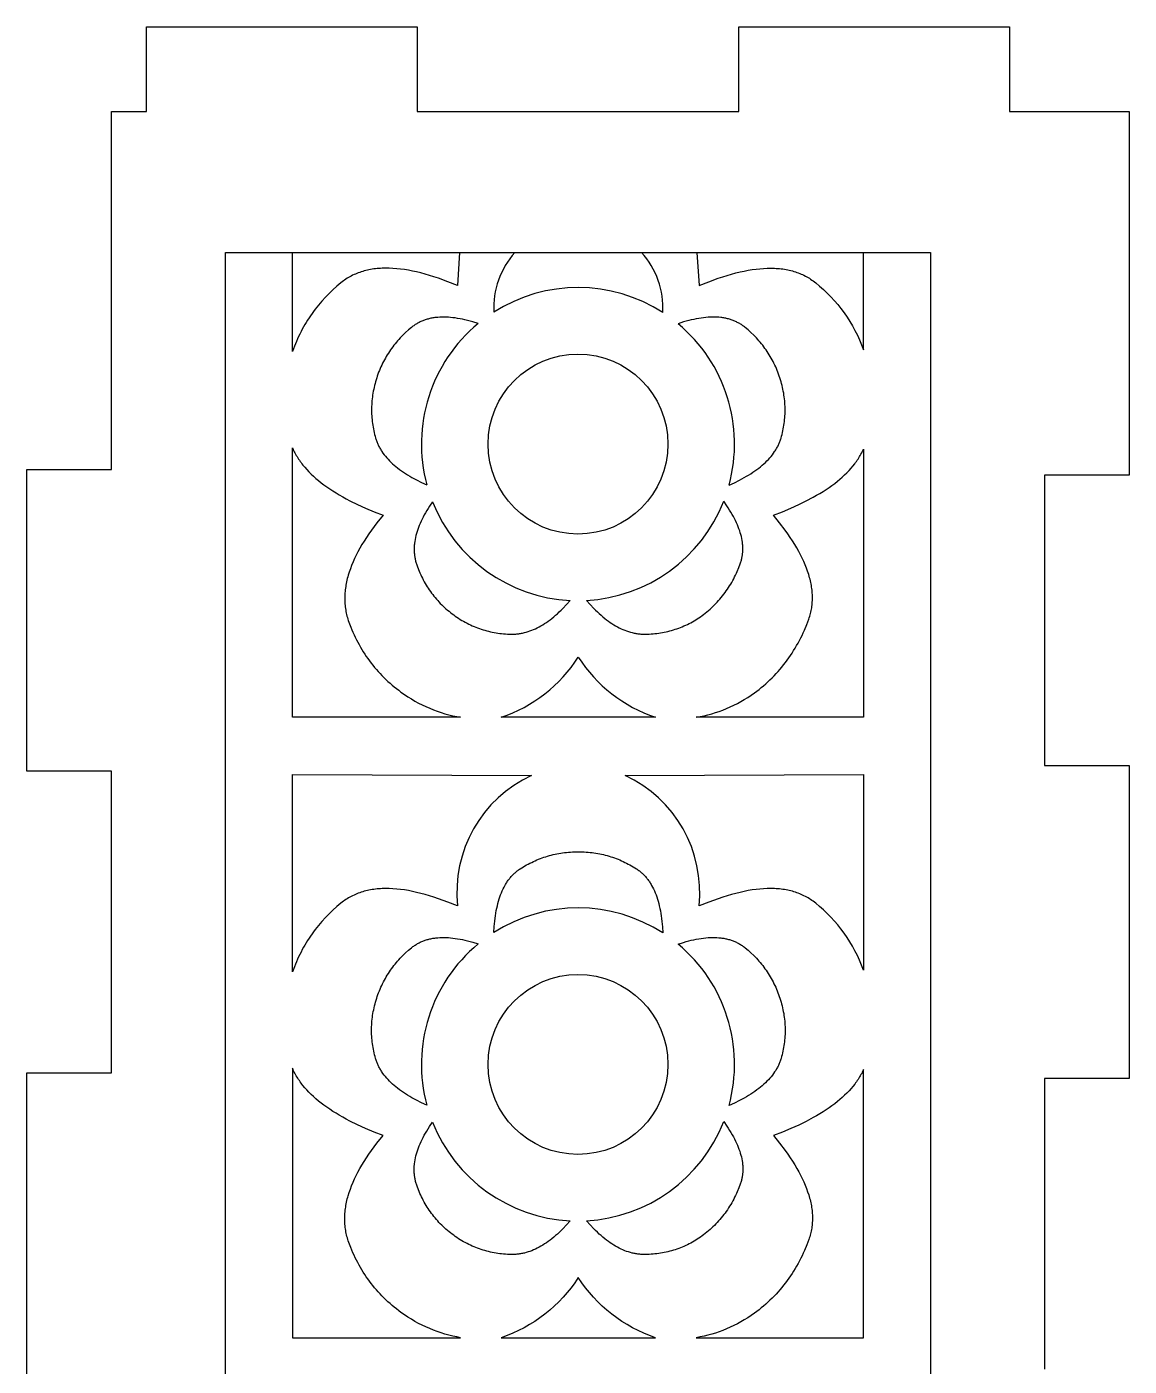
# Model space of a CAD drawing. Extents: x -150 to 134, y -158 to 176.
# Drawn here: x -149.55 to -110.45, y -89 to -41.5 of the extents above; entities that cross this region are included whole.
import ezdxf

# ---------------------------------------------------------------- set-up
doc = ezdxf.new("R2010")
doc.units = 0
doc.layers.add('CANDLE_BASE', color=14, linetype='CONTINUOUS')
doc.layers.add('CANDLE_OUTLINE', color=7, linetype='CONTINUOUS')

msp = doc.modelspace()

# ---------------------------------------------------------------- linework, layer by layer
at = {"layer": 'CANDLE_BASE'}
for p, q in [((-140.125, -53.012), (-140.125, -49.5)), ((-119.875, -52.951), (-119.875, -49.5)), ((-127.255, -65.988), (-132.724, -65.988)), ((-140.125, -75.012), (-140.125, -68.012)), ((-140.125, -68.012), (-131.65, -68.047)), ((-128.329, -68.047), (-119.875, -68.012)), ((-119.875, -68.012), (-119.875, -74.951)), ((-132.724, -87.988), (-127.255, -87.988))]:
    msp.add_line(p, q, dxfattribs=at)
for points in [[(-132.235, -49.5), (-117.5, -49.5), (-117.5, -150.5), (-142.5, -150.5), (-142.5, -49.5), (-134.198, -49.5)], [(-134.198, -49.5), (-117.5, -49.5), (-117.5, -150.5), (-142.5, -150.5), (-142.5, -49.5), (-140.125, -49.5)], [(-134.198, -49.5), (-134.27, -50.678), (-134.615, -50.54), (-134.948, -50.42), (-135.109, -50.366), (-135.268, -50.317), (-135.424, -50.272), (-135.576, -50.231), (-135.726, -50.195), (-135.873, -50.163), (-136.016, -50.135), (-136.157, -50.112), (-136.295, -50.093), (-136.431, -50.078), (-136.563, -50.068), (-136.693, -50.062), (-136.82, -50.06), (-136.883, -50.061), (-136.944, -50.063), (-137.006, -50.066), (-137.066, -50.07), (-137.126, -50.075), (-137.185, -50.082), (-137.244, -50.089), (-137.301, -50.098), (-137.359, -50.108), (-137.415, -50.118), (-137.471, -50.13), (-137.526, -50.144), (-137.581, -50.158), (-137.634, -50.173), (-137.688, -50.19), (-137.74, -50.208), (-137.792, -50.227), (-137.844, -50.247), (-137.894, -50.268), (-137.944, -50.29), (-137.993, -50.314), (-138.042, -50.339), (-138.09, -50.365), (-138.138, -50.392), (-138.184, -50.42), (-138.231, -50.45), (-138.276, -50.48), (-138.321, -50.513), (-138.365, -50.546), (-138.409, -50.58), (-138.552, -50.701), (-138.692, -50.826), (-138.827, -50.955), (-138.958, -51.089), (-139.084, -51.227), (-139.205, -51.37), (-139.321, -51.517), (-139.378, -51.592), (-139.433, -51.668), (-139.486, -51.745), (-139.539, -51.823), (-139.59, -51.902), (-139.64, -51.982), (-139.688, -52.063), (-139.735, -52.145), (-139.78, -52.228), (-139.824, -52.311), (-139.867, -52.396), (-139.908, -52.481), (-139.948, -52.568), (-139.987, -52.655), (-140.024, -52.743), (-140.059, -52.832), (-140.125, -53.012)], [(-125.78, -49.5), (-125.708, -50.678), (-125.363, -50.54), (-125.031, -50.42), (-124.869, -50.366), (-124.71, -50.317), (-124.555, -50.272), (-124.402, -50.231), (-124.253, -50.195), (-124.106, -50.163), (-123.962, -50.135), (-123.821, -50.112), (-123.683, -50.093), (-123.548, -50.078), (-123.415, -50.068), (-123.285, -50.062), (-123.158, -50.06), (-123.096, -50.061), (-123.034, -50.063), (-122.973, -50.066), (-122.912, -50.07), (-122.852, -50.075), (-122.793, -50.082), (-122.735, -50.089), (-122.677, -50.098), (-122.62, -50.108), (-122.563, -50.118), (-122.507, -50.13), (-122.452, -50.144), (-122.398, -50.158), (-122.344, -50.173), (-122.291, -50.19), (-122.238, -50.208), (-122.186, -50.227), (-122.135, -50.247), (-122.084, -50.268), (-122.034, -50.29), (-121.985, -50.314), (-121.936, -50.339), (-121.888, -50.365), (-121.841, -50.392), (-121.794, -50.42), (-121.748, -50.45), (-121.702, -50.48), (-121.657, -50.513), (-121.613, -50.546), (-121.57, -50.58), (-121.429, -50.698), (-121.292, -50.82), (-121.16, -50.947), (-121.032, -51.078), (-120.908, -51.213), (-120.788, -51.352), (-120.674, -51.495), (-120.564, -51.642), (-120.459, -51.793), (-120.36, -51.948), (-120.265, -52.107), (-120.176, -52.269), (-120.092, -52.435), (-120.014, -52.604), (-119.941, -52.776), (-119.875, -52.951)], [(-133.544, -52.025), (-133.734, -51.965), (-133.828, -51.939), (-133.919, -51.915), (-134.009, -51.893), (-134.098, -51.873), (-134.185, -51.856), (-134.27, -51.84), (-134.355, -51.827), (-134.437, -51.816), (-134.518, -51.808), (-134.598, -51.801), (-134.677, -51.797), (-134.754, -51.795), (-134.829, -51.796), (-134.903, -51.799), (-134.976, -51.804), (-135.047, -51.811), (-135.083, -51.815), (-135.118, -51.82), (-135.152, -51.826), (-135.186, -51.832), (-135.22, -51.839), (-135.254, -51.846), (-135.287, -51.854), (-135.319, -51.863), (-135.352, -51.872), (-135.384, -51.882), (-135.416, -51.892), (-135.447, -51.903), (-135.479, -51.915), (-135.509, -51.927), (-135.54, -51.94), (-135.57, -51.953), (-135.6, -51.967), (-135.629, -51.981), (-135.658, -51.997), (-135.687, -52.012), (-135.716, -52.029), (-135.744, -52.046), (-135.772, -52.063), (-135.799, -52.082), (-135.826, -52.1), (-135.853, -52.12), (-135.88, -52.14), (-135.906, -52.161), (-136.011, -52.249), (-136.113, -52.341), (-136.211, -52.435), (-136.259, -52.484), (-136.306, -52.534), (-136.352, -52.584), (-136.398, -52.635), (-136.442, -52.688), (-136.485, -52.74), (-136.528, -52.794), (-136.57, -52.849), (-136.61, -52.904), (-136.65, -52.96), (-136.688, -53.017), (-136.726, -53.074), (-136.763, -53.132), (-136.798, -53.191), (-136.833, -53.251), (-136.866, -53.312), (-136.898, -53.373), (-136.93, -53.434), (-136.96, -53.497), (-136.989, -53.56), (-137.017, -53.624), (-137.044, -53.688), (-137.07, -53.753), (-137.094, -53.819), (-137.118, -53.885), (-137.14, -53.952), (-137.161, -54.019), (-137.181, -54.086), (-137.199, -54.153), (-137.217, -54.221), (-137.233, -54.288), (-137.247, -54.356), (-137.261, -54.423), (-137.273, -54.491), (-137.284, -54.559), (-137.293, -54.626), (-137.301, -54.694), (-137.308, -54.762), (-137.314, -54.829), (-137.318, -54.897), (-137.321, -54.964), (-137.323, -55.031), (-137.323, -55.099), (-137.322, -55.166), (-137.32, -55.233), (-137.317, -55.299), (-137.312, -55.366), (-137.306, -55.432), (-137.299, -55.499), (-137.291, -55.565), (-137.281, -55.631), (-137.27, -55.696), (-137.258, -55.761), (-137.245, -55.826), (-137.231, -55.891), (-137.215, -55.956), (-137.198, -56.02), (-137.18, -56.084), (-137.171, -56.115), (-137.161, -56.146), (-137.15, -56.177), (-137.139, -56.208), (-137.127, -56.239), (-137.114, -56.269), (-137.101, -56.299), (-137.088, -56.329), (-137.073, -56.359), (-137.058, -56.388), (-137.043, -56.418), (-137.026, -56.447), (-137.01, -56.476), (-136.992, -56.505), (-136.974, -56.534), (-136.956, -56.562), (-136.917, -56.618), (-136.875, -56.674), (-136.832, -56.729), (-136.786, -56.783), (-136.737, -56.837), (-136.686, -56.89), (-136.633, -56.942), (-136.577, -56.994), (-136.519, -57.045), (-136.459, -57.096), (-136.396, -57.145), (-136.331, -57.195), (-136.263, -57.244), (-136.193, -57.292), (-136.121, -57.339), (-136.046, -57.387), (-135.969, -57.433), (-135.889, -57.479), (-135.723, -57.57), (-135.546, -57.659), (-135.36, -57.745)], [(-124.643, -57.756), (-124.454, -57.669), (-124.275, -57.58), (-124.106, -57.489), (-124.025, -57.442), (-123.947, -57.396), (-123.871, -57.348), (-123.798, -57.3), (-123.727, -57.252), (-123.658, -57.203), (-123.592, -57.153), (-123.529, -57.103), (-123.467, -57.052), (-123.408, -57.001), (-123.352, -56.949), (-123.298, -56.896), (-123.247, -56.843), (-123.197, -56.789), (-123.151, -56.734), (-123.106, -56.678), (-123.065, -56.622), (-123.025, -56.566), (-123.006, -56.537), (-122.988, -56.508), (-122.97, -56.479), (-122.954, -56.45), (-122.937, -56.42), (-122.921, -56.391), (-122.906, -56.361), (-122.892, -56.331), (-122.878, -56.301), (-122.865, -56.27), (-122.852, -56.24), (-122.84, -56.209), (-122.828, -56.178), (-122.818, -56.147), (-122.807, -56.115), (-122.798, -56.084), (-122.78, -56.02), (-122.763, -55.956), (-122.748, -55.891), (-122.733, -55.826), (-122.72, -55.761), (-122.708, -55.696), (-122.697, -55.631), (-122.688, -55.565), (-122.679, -55.499), (-122.672, -55.432), (-122.666, -55.366), (-122.661, -55.299), (-122.658, -55.233), (-122.656, -55.166), (-122.655, -55.099), (-122.656, -55.031), (-122.657, -54.964), (-122.66, -54.897), (-122.665, -54.829), (-122.67, -54.762), (-122.677, -54.694), (-122.685, -54.626), (-122.695, -54.559), (-122.705, -54.491), (-122.718, -54.423), (-122.731, -54.356), (-122.746, -54.288), (-122.762, -54.221), (-122.779, -54.153), (-122.797, -54.086), (-122.817, -54.019), (-122.838, -53.952), (-122.861, -53.885), (-122.884, -53.819), (-122.909, -53.753), (-122.935, -53.688), (-122.961, -53.624), (-122.989, -53.56), (-123.019, -53.497), (-123.049, -53.434), (-123.08, -53.373), (-123.112, -53.312), (-123.146, -53.251), (-123.18, -53.191), (-123.216, -53.132), (-123.252, -53.074), (-123.29, -53.017), (-123.329, -52.96), (-123.368, -52.904), (-123.409, -52.849), (-123.45, -52.794), (-123.493, -52.74), (-123.536, -52.688), (-123.581, -52.635), (-123.626, -52.584), (-123.672, -52.534), (-123.719, -52.484), (-123.767, -52.435), (-123.866, -52.341), (-123.968, -52.249), (-124.072, -52.161), (-124.099, -52.14), (-124.125, -52.12), (-124.152, -52.1), (-124.18, -52.081), (-124.207, -52.063), (-124.235, -52.045), (-124.264, -52.028), (-124.292, -52.012), (-124.321, -51.996), (-124.351, -51.981), (-124.38, -51.966), (-124.41, -51.952), (-124.441, -51.939), (-124.471, -51.926), (-124.502, -51.914), (-124.533, -51.902), (-124.565, -51.891), (-124.597, -51.881), (-124.629, -51.871), (-124.662, -51.862), (-124.695, -51.854), (-124.729, -51.846), (-124.762, -51.838), (-124.796, -51.831), (-124.831, -51.825), (-124.865, -51.82), (-124.9, -51.815), (-124.936, -51.81), (-125.008, -51.803), (-125.081, -51.798), (-125.156, -51.796), (-125.232, -51.796), (-125.309, -51.798), (-125.388, -51.802), (-125.468, -51.809), (-125.55, -51.817), (-125.633, -51.829), (-125.718, -51.842), (-125.804, -51.858), (-125.892, -51.875), (-125.981, -51.896), (-126.072, -51.918), (-126.164, -51.943), (-126.258, -51.969), (-126.45, -52.03)], [(-140.125, -56.433), (-140.105, -56.478), (-140.085, -56.523), (-140.063, -56.568), (-140.04, -56.613), (-140.016, -56.657), (-139.991, -56.701), (-139.965, -56.744), (-139.939, -56.787), (-139.911, -56.83), (-139.882, -56.873), (-139.853, -56.915), (-139.822, -56.957), (-139.791, -56.999), (-139.758, -57.041), (-139.691, -57.123), (-139.619, -57.204), (-139.544, -57.284), (-139.465, -57.363), (-139.382, -57.441), (-139.295, -57.518), (-139.205, -57.595), (-139.111, -57.67), (-139.012, -57.744), (-138.911, -57.817), (-138.805, -57.89), (-138.695, -57.962), (-138.582, -58.032), (-138.465, -58.102), (-138.344, -58.171), (-138.219, -58.24), (-138.09, -58.307), (-137.82, -58.44), (-137.535, -58.57), (-137.234, -58.697), (-136.916, -58.821), (-137.13, -59.09), (-137.231, -59.222), (-137.326, -59.353), (-137.417, -59.483), (-137.503, -59.612), (-137.585, -59.739), (-137.662, -59.865), (-137.735, -59.99), (-137.803, -60.114), (-137.866, -60.237), (-137.925, -60.359), (-137.979, -60.479), (-138.029, -60.599), (-138.074, -60.718), (-138.114, -60.836), (-138.15, -60.952), (-138.167, -61.01), (-138.182, -61.068), (-138.196, -61.126), (-138.208, -61.183), (-138.22, -61.241), (-138.231, -61.298), (-138.24, -61.354), (-138.248, -61.411), (-138.255, -61.467), (-138.261, -61.523), (-138.266, -61.579), (-138.269, -61.635), (-138.271, -61.691), (-138.273, -61.746), (-138.273, -61.802), (-138.271, -61.857), (-138.269, -61.911), (-138.265, -61.966), (-138.261, -62.021), (-138.255, -62.075), (-138.247, -62.129), (-138.239, -62.183), (-138.229, -62.237), (-138.218, -62.291), (-138.206, -62.344), (-138.193, -62.398), (-138.179, -62.451), (-138.163, -62.504), (-138.146, -62.557), (-138.127, -62.61), (-138.058, -62.793), (-138.021, -62.884), (-137.982, -62.974), (-137.942, -63.063), (-137.9, -63.151), (-137.857, -63.239), (-137.812, -63.325), (-137.766, -63.411), (-137.718, -63.496), (-137.668, -63.58), (-137.617, -63.663), (-137.564, -63.745), (-137.51, -63.826), (-137.454, -63.906), (-137.397, -63.985), (-137.338, -64.063), (-137.277, -64.14), (-137.215, -64.216), (-137.152, -64.29), (-137.087, -64.364), (-137.021, -64.436), (-136.953, -64.507), (-136.883, -64.577), (-136.813, -64.646), (-136.74, -64.713), (-136.667, -64.779), (-136.592, -64.844), (-136.515, -64.908), (-136.438, -64.97), (-136.359, -65.031), (-136.278, -65.091), (-136.157, -65.176), (-136.033, -65.258), (-135.908, -65.336), (-135.782, -65.41), (-135.654, -65.481), (-135.524, -65.547), (-135.393, -65.609), (-135.26, -65.667), (-135.127, -65.721), (-134.992, -65.772), (-134.856, -65.818), (-134.719, -65.86), (-134.581, -65.898), (-134.442, -65.932), (-134.303, -65.962), (-134.163, -65.988)], [(-134.163, -65.988), (-140.125, -65.988), (-140.125, -56.433)], [(-125.806, -65.988), (-125.668, -65.962), (-125.531, -65.933), (-125.394, -65.9), (-125.259, -65.863), (-125.125, -65.823), (-124.992, -65.778), (-124.86, -65.73), (-124.73, -65.678), (-124.601, -65.621), (-124.473, -65.562), (-124.348, -65.498), (-124.224, -65.43), (-124.101, -65.359), (-123.981, -65.284), (-123.862, -65.205), (-123.745, -65.123), (-123.662, -65.061), (-123.58, -64.998), (-123.499, -64.933), (-123.42, -64.867), (-123.342, -64.8), (-123.266, -64.73), (-123.191, -64.66), (-123.117, -64.588), (-123.045, -64.515), (-122.975, -64.44), (-122.906, -64.364), (-122.838, -64.287), (-122.772, -64.208), (-122.707, -64.128), (-122.644, -64.047), (-122.583, -63.965), (-122.523, -63.881), (-122.464, -63.797), (-122.407, -63.711), (-122.352, -63.624), (-122.298, -63.536), (-122.246, -63.447), (-122.196, -63.357), (-122.147, -63.266), (-122.099, -63.174), (-122.054, -63.081), (-122.01, -62.987), (-121.967, -62.892), (-121.887, -62.7), (-121.813, -62.505), (-121.796, -62.455), (-121.78, -62.406), (-121.766, -62.356), (-121.752, -62.306), (-121.74, -62.256), (-121.729, -62.206), (-121.72, -62.155), (-121.711, -62.104), (-121.704, -62.053), (-121.697, -62.002), (-121.692, -61.95), (-121.689, -61.899), (-121.686, -61.847), (-121.685, -61.795), (-121.684, -61.742), (-121.685, -61.689), (-121.687, -61.636), (-121.69, -61.583), (-121.695, -61.53), (-121.7, -61.476), (-121.707, -61.422), (-121.715, -61.368), (-121.723, -61.314), (-121.734, -61.259), (-121.745, -61.204), (-121.757, -61.149), (-121.771, -61.093), (-121.785, -61.037), (-121.818, -60.925), (-121.855, -60.811), (-121.897, -60.696), (-121.943, -60.581), (-121.993, -60.463), (-122.048, -60.345), (-122.108, -60.226), (-122.172, -60.105), (-122.241, -59.983), (-122.314, -59.859), (-122.392, -59.734), (-122.474, -59.608), (-122.56, -59.481), (-122.652, -59.352), (-122.848, -59.089), (-123.063, -58.821), (-122.75, -58.699), (-122.453, -58.574), (-122.172, -58.447), (-121.906, -58.316), (-121.655, -58.183), (-121.536, -58.115), (-121.42, -58.047), (-121.307, -57.977), (-121.199, -57.907), (-121.094, -57.836), (-120.993, -57.764), (-120.896, -57.691), (-120.802, -57.618), (-120.712, -57.543), (-120.625, -57.468), (-120.543, -57.391), (-120.463, -57.314), (-120.388, -57.235), (-120.316, -57.156), (-120.248, -57.076), (-120.184, -56.994), (-120.153, -56.953), (-120.123, -56.912), (-120.094, -56.87), (-120.066, -56.828), (-120.039, -56.786), (-120.012, -56.743), (-119.987, -56.7), (-119.963, -56.657), (-119.939, -56.614), (-119.917, -56.57), (-119.895, -56.526), (-119.875, -56.482)], [(-119.875, -56.482), (-119.875, -65.988), (-125.806, -65.988)], [(-135.16, -58.347), (-135.268, -58.505), (-135.318, -58.582), (-135.365, -58.659), (-135.411, -58.736), (-135.453, -58.812), (-135.494, -58.887), (-135.532, -58.962), (-135.567, -59.036), (-135.601, -59.11), (-135.631, -59.183), (-135.66, -59.255), (-135.686, -59.327), (-135.709, -59.399), (-135.73, -59.47), (-135.749, -59.541), (-135.765, -59.611), (-135.779, -59.68), (-135.79, -59.75), (-135.799, -59.818), (-135.802, -59.853), (-135.805, -59.887), (-135.807, -59.921), (-135.809, -59.955), (-135.81, -59.989), (-135.81, -60.022), (-135.81, -60.056), (-135.809, -60.09), (-135.808, -60.123), (-135.806, -60.157), (-135.803, -60.19), (-135.799, -60.223), (-135.795, -60.256), (-135.791, -60.289), (-135.785, -60.322), (-135.779, -60.355), (-135.773, -60.388), (-135.766, -60.42), (-135.758, -60.453), (-135.749, -60.485), (-135.74, -60.518), (-135.73, -60.55), (-135.719, -60.583), (-135.708, -60.615), (-135.659, -60.744), (-135.633, -60.807), (-135.606, -60.87), (-135.578, -60.933), (-135.549, -60.995), (-135.518, -61.057), (-135.487, -61.117), (-135.454, -61.178), (-135.42, -61.237), (-135.385, -61.296), (-135.349, -61.355), (-135.312, -61.412), (-135.274, -61.469), (-135.235, -61.525), (-135.195, -61.581), (-135.153, -61.636), (-135.111, -61.69), (-135.067, -61.743), (-135.023, -61.795), (-134.977, -61.847), (-134.93, -61.898), (-134.883, -61.948), (-134.834, -61.997), (-134.784, -62.045), (-134.734, -62.093), (-134.682, -62.139), (-134.629, -62.185), (-134.575, -62.229), (-134.521, -62.273), (-134.465, -62.316), (-134.409, -62.358), (-134.351, -62.399), (-134.293, -62.438), (-134.235, -62.477), (-134.176, -62.514), (-134.117, -62.55), (-134.057, -62.584), (-133.996, -62.618), (-133.935, -62.65), (-133.874, -62.681), (-133.812, -62.71), (-133.75, -62.739), (-133.687, -62.766), (-133.624, -62.792), (-133.561, -62.816), (-133.497, -62.839), (-133.433, -62.861), (-133.368, -62.882), (-133.303, -62.901), (-133.238, -62.919), (-133.173, -62.936), (-133.107, -62.952), (-133.041, -62.966), (-132.975, -62.979), (-132.908, -62.991), (-132.842, -63.001), (-132.775, -63.01), (-132.708, -63.018), (-132.641, -63.025), (-132.574, -63.03), (-132.506, -63.034), (-132.439, -63.037), (-132.371, -63.039), (-132.337, -63.039), (-132.304, -63.039), (-132.27, -63.038), (-132.236, -63.036), (-132.202, -63.034), (-132.169, -63.031), (-132.135, -63.028), (-132.102, -63.024), (-132.069, -63.019), (-132.035, -63.014), (-132.002, -63.008), (-131.969, -63.001), (-131.936, -62.994), (-131.903, -62.986), (-131.836, -62.969), (-131.771, -62.949), (-131.705, -62.927), (-131.639, -62.903), (-131.574, -62.876), (-131.509, -62.847), (-131.444, -62.815), (-131.379, -62.781), (-131.314, -62.745), (-131.249, -62.706), (-131.184, -62.666), (-131.119, -62.622), (-131.055, -62.576), (-130.99, -62.528), (-130.925, -62.478), (-130.861, -62.425), (-130.796, -62.37), (-130.731, -62.313), (-130.667, -62.253), (-130.602, -62.191), (-130.537, -62.126), (-130.407, -61.99), (-130.277, -61.844)], [(-129.702, -61.843), (-129.572, -61.989), (-129.442, -62.125), (-129.377, -62.19), (-129.312, -62.252), (-129.248, -62.312), (-129.183, -62.37), (-129.118, -62.425), (-129.054, -62.478), (-128.989, -62.528), (-128.924, -62.576), (-128.86, -62.622), (-128.795, -62.665), (-128.73, -62.706), (-128.665, -62.745), (-128.6, -62.781), (-128.535, -62.815), (-128.47, -62.847), (-128.405, -62.876), (-128.339, -62.903), (-128.274, -62.927), (-128.208, -62.949), (-128.142, -62.969), (-128.076, -62.986), (-128.043, -62.994), (-128.01, -63.001), (-127.977, -63.008), (-127.943, -63.014), (-127.91, -63.019), (-127.877, -63.024), (-127.843, -63.028), (-127.81, -63.031), (-127.776, -63.034), (-127.742, -63.036), (-127.709, -63.038), (-127.675, -63.039), (-127.641, -63.039), (-127.607, -63.039), (-127.539, -63.037), (-127.472, -63.035), (-127.405, -63.03), (-127.338, -63.025), (-127.271, -63.019), (-127.204, -63.011), (-127.138, -63.002), (-127.072, -62.992), (-127.006, -62.981), (-126.94, -62.968), (-126.875, -62.954), (-126.81, -62.939), (-126.745, -62.923), (-126.681, -62.906), (-126.617, -62.887), (-126.554, -62.867), (-126.49, -62.846), (-126.428, -62.823), (-126.365, -62.8), (-126.303, -62.775), (-126.242, -62.749), (-126.181, -62.721), (-126.121, -62.693), (-126.061, -62.663), (-126.001, -62.632), (-125.942, -62.599), (-125.884, -62.566), (-125.826, -62.531), (-125.769, -62.495), (-125.713, -62.458), (-125.657, -62.42), (-125.601, -62.381), (-125.543, -62.337), (-125.485, -62.293), (-125.429, -62.247), (-125.373, -62.201), (-125.318, -62.153), (-125.265, -62.105), (-125.212, -62.055), (-125.16, -62.005), (-125.109, -61.953), (-125.06, -61.901), (-125.011, -61.847), (-124.964, -61.793), (-124.917, -61.738), (-124.872, -61.682), (-124.827, -61.625), (-124.784, -61.567), (-124.742, -61.508), (-124.701, -61.449), (-124.661, -61.388), (-124.622, -61.327), (-124.585, -61.265), (-124.548, -61.203), (-124.512, -61.14), (-124.478, -61.076), (-124.445, -61.011), (-124.413, -60.946), (-124.382, -60.88), (-124.352, -60.813), (-124.295, -60.678), (-124.244, -60.541), (-124.233, -60.51), (-124.223, -60.48), (-124.214, -60.45), (-124.206, -60.419), (-124.198, -60.388), (-124.19, -60.357), (-124.184, -60.326), (-124.178, -60.295), (-124.173, -60.264), (-124.168, -60.233), (-124.164, -60.201), (-124.16, -60.17), (-124.158, -60.138), (-124.156, -60.106), (-124.154, -60.074), (-124.153, -60.042), (-124.153, -60.01), (-124.153, -59.977), (-124.154, -59.945), (-124.156, -59.912), (-124.158, -59.88), (-124.161, -59.847), (-124.165, -59.814), (-124.169, -59.78), (-124.179, -59.714), (-124.191, -59.646), (-124.206, -59.579), (-124.224, -59.51), (-124.244, -59.441), (-124.266, -59.371), (-124.291, -59.301), (-124.318, -59.23), (-124.347, -59.159), (-124.379, -59.086), (-124.414, -59.014), (-124.45, -58.94), (-124.489, -58.866), (-124.531, -58.791), (-124.575, -58.715), (-124.622, -58.639), (-124.67, -58.562), (-124.722, -58.484), (-124.832, -58.327)], [(-132.988, -73.619), (-132.974, -73.411), (-132.954, -73.212), (-132.942, -73.116), (-132.929, -73.023), (-132.914, -72.931), (-132.898, -72.842), (-132.88, -72.755), (-132.861, -72.67), (-132.84, -72.588), (-132.818, -72.507), (-132.795, -72.429), (-132.77, -72.354), (-132.743, -72.28), (-132.715, -72.208), (-132.686, -72.139), (-132.655, -72.072), (-132.622, -72.007), (-132.588, -71.944), (-132.57, -71.914), (-132.552, -71.884), (-132.534, -71.854), (-132.515, -71.825), (-132.496, -71.797), (-132.476, -71.769), (-132.456, -71.742), (-132.435, -71.715), (-132.415, -71.689), (-132.393, -71.663), (-132.372, -71.638), (-132.35, -71.613), (-132.327, -71.589), (-132.304, -71.565), (-132.281, -71.543), (-132.257, -71.52), (-132.233, -71.498), (-132.208, -71.477), (-132.183, -71.456), (-132.158, -71.436), (-132.132, -71.416), (-132.105, -71.397), (-132.079, -71.379), (-132.051, -71.361), (-131.938, -71.29), (-131.88, -71.256), (-131.822, -71.223), (-131.763, -71.191), (-131.703, -71.161), (-131.643, -71.131), (-131.583, -71.102), (-131.521, -71.074), (-131.46, -71.048), (-131.397, -71.022), (-131.335, -70.998), (-131.271, -70.975), (-131.207, -70.953), (-131.143, -70.932), (-131.078, -70.912), (-131.013, -70.893), (-130.947, -70.876), (-130.881, -70.859), (-130.815, -70.844), (-130.748, -70.83), (-130.68, -70.817), (-130.613, -70.806), (-130.545, -70.795), (-130.476, -70.786), (-130.407, -70.778), (-130.338, -70.772), (-130.269, -70.766), (-130.2, -70.762), (-130.13, -70.759), (-130.06, -70.757), (-129.989, -70.756), (-129.919, -70.757), (-129.849, -70.759), (-129.779, -70.762), (-129.709, -70.766), (-129.64, -70.772), (-129.571, -70.778), (-129.502, -70.786), (-129.434, -70.795), (-129.366, -70.806), (-129.298, -70.817), (-129.231, -70.83), (-129.164, -70.844), (-129.097, -70.859), (-129.031, -70.876), (-128.965, -70.893), (-128.9, -70.912), (-128.835, -70.932), (-128.771, -70.953), (-128.707, -70.975), (-128.644, -70.998), (-128.581, -71.022), (-128.519, -71.048), (-128.457, -71.074), (-128.396, -71.102), (-128.335, -71.131), (-128.275, -71.161), (-128.215, -71.191), (-128.157, -71.223), (-128.098, -71.256), (-128.041, -71.29), (-127.927, -71.361), (-127.9, -71.379), (-127.873, -71.397), (-127.846, -71.416), (-127.82, -71.436), (-127.795, -71.457), (-127.77, -71.477), (-127.745, -71.499), (-127.721, -71.521), (-127.697, -71.543), (-127.673, -71.566), (-127.65, -71.59), (-127.628, -71.614), (-127.606, -71.639), (-127.584, -71.664), (-127.562, -71.69), (-127.542, -71.717), (-127.521, -71.743), (-127.501, -71.771), (-127.481, -71.799), (-127.462, -71.828), (-127.443, -71.857), (-127.425, -71.886), (-127.406, -71.917), (-127.389, -71.947), (-127.355, -72.01), (-127.322, -72.076), (-127.291, -72.143), (-127.261, -72.213), (-127.233, -72.285), (-127.207, -72.359), (-127.182, -72.436), (-127.158, -72.514), (-127.136, -72.595), (-127.116, -72.678), (-127.097, -72.763), (-127.079, -72.851), (-127.063, -72.941), (-127.048, -73.033), (-127.035, -73.127), (-127.023, -73.224), (-127.004, -73.424), (-126.99, -73.634)], [(-135.36, -79.745), (-135.546, -79.659), (-135.723, -79.57), (-135.889, -79.479), (-135.969, -79.433), (-136.046, -79.387), (-136.121, -79.339), (-136.193, -79.292), (-136.263, -79.244), (-136.331, -79.195), (-136.396, -79.145), (-136.459, -79.096), (-136.519, -79.045), (-136.577, -78.994), (-136.633, -78.942), (-136.686, -78.89), (-136.737, -78.837), (-136.786, -78.783), (-136.832, -78.729), (-136.875, -78.674), (-136.917, -78.618), (-136.956, -78.562), (-136.974, -78.534), (-136.992, -78.505), (-137.01, -78.476), (-137.026, -78.447), (-137.043, -78.418), (-137.058, -78.388), (-137.073, -78.359), (-137.088, -78.329), (-137.101, -78.299), (-137.114, -78.269), (-137.127, -78.239), (-137.139, -78.208), (-137.15, -78.177), (-137.161, -78.146), (-137.171, -78.115), (-137.18, -78.084), (-137.198, -78.02), (-137.215, -77.956), (-137.231, -77.891), (-137.245, -77.826), (-137.258, -77.761), (-137.27, -77.696), (-137.281, -77.631), (-137.291, -77.565), (-137.299, -77.499), (-137.306, -77.432), (-137.312, -77.366), (-137.317, -77.299), (-137.32, -77.233), (-137.322, -77.166), (-137.323, -77.099), (-137.323, -77.031), (-137.321, -76.964), (-137.318, -76.897), (-137.314, -76.829), (-137.308, -76.762), (-137.301, -76.694), (-137.293, -76.626), (-137.284, -76.559), (-137.273, -76.491), (-137.261, -76.423), (-137.247, -76.356), (-137.233, -76.288), (-137.217, -76.221), (-137.199, -76.153), (-137.181, -76.086), (-137.161, -76.019), (-137.14, -75.952), (-137.118, -75.885), (-137.094, -75.819), (-137.07, -75.753), (-137.044, -75.688), (-137.017, -75.624), (-136.989, -75.56), (-136.96, -75.497), (-136.93, -75.434), (-136.898, -75.373), (-136.866, -75.312), (-136.833, -75.251), (-136.798, -75.191), (-136.763, -75.132), (-136.726, -75.074), (-136.688, -75.017), (-136.65, -74.96), (-136.61, -74.904), (-136.57, -74.849), (-136.528, -74.794), (-136.485, -74.74), (-136.442, -74.688), (-136.398, -74.635), (-136.352, -74.584), (-136.306, -74.534), (-136.259, -74.484), (-136.211, -74.435), (-136.113, -74.341), (-136.011, -74.249), (-135.906, -74.161), (-135.88, -74.14), (-135.853, -74.12), (-135.826, -74.1), (-135.799, -74.082), (-135.772, -74.063), (-135.744, -74.046), (-135.716, -74.029), (-135.687, -74.012), (-135.658, -73.997), (-135.629, -73.981), (-135.6, -73.967), (-135.57, -73.953), (-135.54, -73.94), (-135.509, -73.927), (-135.479, -73.915), (-135.447, -73.903), (-135.416, -73.892), (-135.384, -73.882), (-135.352, -73.872), (-135.319, -73.863), (-135.287, -73.854), (-135.254, -73.846), (-135.22, -73.839), (-135.186, -73.832), (-135.152, -73.826), (-135.118, -73.82), (-135.083, -73.815), (-135.047, -73.811), (-134.976, -73.804), (-134.903, -73.799), (-134.829, -73.796), (-134.754, -73.795), (-134.677, -73.797), (-134.598, -73.801), (-134.518, -73.808), (-134.437, -73.816), (-134.355, -73.827), (-134.27, -73.84), (-134.185, -73.856), (-134.098, -73.873), (-134.009, -73.893), (-133.919, -73.915), (-133.828, -73.939), (-133.734, -73.965), (-133.544, -74.025)], [(-126.45, -74.03), (-126.258, -73.969), (-126.164, -73.943), (-126.072, -73.918), (-125.981, -73.896), (-125.892, -73.875), (-125.804, -73.858), (-125.718, -73.842), (-125.633, -73.829), (-125.55, -73.817), (-125.468, -73.809), (-125.388, -73.802), (-125.309, -73.798), (-125.232, -73.796), (-125.156, -73.796), (-125.081, -73.798), (-125.008, -73.803), (-124.936, -73.81), (-124.9, -73.815), (-124.865, -73.82), (-124.831, -73.825), (-124.796, -73.831), (-124.762, -73.838), (-124.729, -73.846), (-124.695, -73.854), (-124.662, -73.862), (-124.629, -73.871), (-124.597, -73.881), (-124.565, -73.891), (-124.533, -73.902), (-124.502, -73.914), (-124.471, -73.926), (-124.441, -73.939), (-124.41, -73.952), (-124.38, -73.966), (-124.351, -73.981), (-124.321, -73.996), (-124.292, -74.012), (-124.264, -74.028), (-124.235, -74.045), (-124.207, -74.063), (-124.18, -74.081), (-124.152, -74.1), (-124.125, -74.12), (-124.099, -74.14), (-124.072, -74.161), (-123.968, -74.249), (-123.866, -74.341), (-123.767, -74.435), (-123.719, -74.484), (-123.672, -74.534), (-123.626, -74.584), (-123.581, -74.635), (-123.536, -74.688), (-123.493, -74.74), (-123.45, -74.794), (-123.409, -74.849), (-123.368, -74.904), (-123.329, -74.96), (-123.29, -75.017), (-123.252, -75.074), (-123.216, -75.132), (-123.18, -75.191), (-123.146, -75.251), (-123.112, -75.312), (-123.08, -75.373), (-123.049, -75.434), (-123.019, -75.497), (-122.989, -75.56), (-122.961, -75.624), (-122.935, -75.688), (-122.909, -75.753), (-122.884, -75.819), (-122.861, -75.885), (-122.838, -75.952), (-122.817, -76.019), (-122.797, -76.086), (-122.779, -76.153), (-122.762, -76.221), (-122.746, -76.288), (-122.731, -76.356), (-122.718, -76.423), (-122.705, -76.491), (-122.695, -76.559), (-122.685, -76.626), (-122.677, -76.694), (-122.67, -76.762), (-122.665, -76.829), (-122.66, -76.897), (-122.657, -76.964), (-122.656, -77.031), (-122.655, -77.099), (-122.656, -77.166), (-122.658, -77.233), (-122.661, -77.299), (-122.666, -77.366), (-122.672, -77.432), (-122.679, -77.499), (-122.688, -77.565), (-122.697, -77.631), (-122.708, -77.696), (-122.72, -77.761), (-122.733, -77.826), (-122.748, -77.891), (-122.763, -77.956), (-122.78, -78.02), (-122.798, -78.084), (-122.807, -78.115), (-122.818, -78.147), (-122.828, -78.178), (-122.84, -78.209), (-122.852, -78.24), (-122.865, -78.27), (-122.878, -78.301), (-122.892, -78.331), (-122.906, -78.361), (-122.921, -78.391), (-122.937, -78.42), (-122.954, -78.45), (-122.97, -78.479), (-122.988, -78.508), (-123.006, -78.537), (-123.025, -78.566), (-123.065, -78.622), (-123.106, -78.678), (-123.151, -78.734), (-123.197, -78.789), (-123.247, -78.843), (-123.298, -78.896), (-123.352, -78.949), (-123.408, -79.001), (-123.467, -79.052), (-123.529, -79.103), (-123.592, -79.153), (-123.658, -79.203), (-123.727, -79.252), (-123.798, -79.3), (-123.871, -79.348), (-123.947, -79.396), (-124.025, -79.442), (-124.106, -79.489), (-124.275, -79.58), (-124.454, -79.669), (-124.643, -79.756)], [(-140.125, -78.433), (-140.125, -87.988), (-134.163, -87.988)], [(-134.163, -87.988), (-134.303, -87.962), (-134.442, -87.932), (-134.581, -87.898), (-134.719, -87.86), (-134.856, -87.818), (-134.992, -87.772), (-135.127, -87.721), (-135.26, -87.667), (-135.393, -87.609), (-135.524, -87.547), (-135.654, -87.481), (-135.782, -87.41), (-135.908, -87.336), (-136.033, -87.258), (-136.157, -87.176), (-136.278, -87.091), (-136.359, -87.031), (-136.438, -86.97), (-136.515, -86.908), (-136.592, -86.844), (-136.667, -86.779), (-136.74, -86.713), (-136.813, -86.646), (-136.883, -86.577), (-136.953, -86.507), (-137.021, -86.436), (-137.087, -86.364), (-137.152, -86.29), (-137.215, -86.216), (-137.277, -86.14), (-137.338, -86.063), (-137.397, -85.985), (-137.454, -85.906), (-137.51, -85.826), (-137.564, -85.745), (-137.617, -85.663), (-137.668, -85.58), (-137.718, -85.496), (-137.766, -85.411), (-137.812, -85.325), (-137.857, -85.239), (-137.9, -85.151), (-137.942, -85.063), (-137.982, -84.974), (-138.021, -84.884), (-138.058, -84.793), (-138.127, -84.61), (-138.146, -84.557), (-138.163, -84.504), (-138.179, -84.451), (-138.193, -84.398), (-138.206, -84.344), (-138.218, -84.291), (-138.229, -84.237), (-138.239, -84.183), (-138.247, -84.129), (-138.255, -84.075), (-138.261, -84.021), (-138.265, -83.966), (-138.269, -83.911), (-138.271, -83.857), (-138.273, -83.802), (-138.273, -83.746), (-138.271, -83.691), (-138.269, -83.635), (-138.266, -83.579), (-138.261, -83.523), (-138.255, -83.467), (-138.248, -83.411), (-138.24, -83.354), (-138.231, -83.298), (-138.22, -83.241), (-138.208, -83.183), (-138.196, -83.126), (-138.182, -83.068), (-138.167, -83.01), (-138.15, -82.952), (-138.114, -82.836), (-138.074, -82.718), (-138.029, -82.599), (-137.979, -82.479), (-137.925, -82.359), (-137.866, -82.237), (-137.803, -82.114), (-137.735, -81.99), (-137.662, -81.865), (-137.585, -81.739), (-137.503, -81.612), (-137.417, -81.483), (-137.326, -81.353), (-137.231, -81.222), (-137.13, -81.09), (-136.916, -80.821), (-137.234, -80.697), (-137.535, -80.57), (-137.82, -80.44), (-138.09, -80.307), (-138.219, -80.24), (-138.344, -80.171), (-138.465, -80.102), (-138.582, -80.032), (-138.695, -79.962), (-138.805, -79.89), (-138.911, -79.817), (-139.012, -79.744), (-139.111, -79.67), (-139.205, -79.595), (-139.295, -79.518), (-139.382, -79.441), (-139.465, -79.363), (-139.544, -79.284), (-139.619, -79.204), (-139.691, -79.123), (-139.758, -79.041), (-139.791, -78.999), (-139.822, -78.957), (-139.853, -78.915), (-139.882, -78.873), (-139.911, -78.83), (-139.939, -78.787), (-139.965, -78.744), (-139.991, -78.701), (-140.016, -78.657), (-140.04, -78.613), (-140.063, -78.568), (-140.085, -78.523), (-140.105, -78.478), (-140.125, -78.433)], [(-125.806, -87.988), (-119.875, -87.988), (-119.875, -78.482)], [(-119.875, -78.482), (-119.895, -78.526), (-119.917, -78.57), (-119.939, -78.614), (-119.963, -78.657), (-119.987, -78.7), (-120.012, -78.743), (-120.039, -78.786), (-120.066, -78.828), (-120.094, -78.87), (-120.123, -78.912), (-120.153, -78.953), (-120.184, -78.994), (-120.248, -79.076), (-120.316, -79.156), (-120.388, -79.235), (-120.463, -79.314), (-120.543, -79.391), (-120.625, -79.468), (-120.712, -79.543), (-120.802, -79.618), (-120.896, -79.691), (-120.993, -79.764), (-121.094, -79.836), (-121.199, -79.907), (-121.307, -79.977), (-121.42, -80.047), (-121.536, -80.115), (-121.655, -80.183), (-121.906, -80.316), (-122.172, -80.447), (-122.453, -80.574), (-122.75, -80.699), (-123.063, -80.821), (-122.848, -81.089), (-122.652, -81.352), (-122.56, -81.481), (-122.474, -81.608), (-122.392, -81.734), (-122.314, -81.859), (-122.241, -81.983), (-122.172, -82.105), (-122.108, -82.226), (-122.048, -82.345), (-121.993, -82.463), (-121.943, -82.581), (-121.897, -82.696), (-121.855, -82.811), (-121.818, -82.925), (-121.785, -83.037), (-121.771, -83.093), (-121.757, -83.149), (-121.745, -83.204), (-121.734, -83.259), (-121.723, -83.314), (-121.715, -83.368), (-121.707, -83.422), (-121.7, -83.476), (-121.695, -83.53), (-121.69, -83.583), (-121.687, -83.636), (-121.685, -83.689), (-121.684, -83.742), (-121.685, -83.795), (-121.686, -83.847), (-121.689, -83.899), (-121.692, -83.95), (-121.697, -84.002), (-121.704, -84.053), (-121.711, -84.104), (-121.72, -84.155), (-121.729, -84.206), (-121.74, -84.256), (-121.752, -84.306), (-121.766, -84.356), (-121.78, -84.406), (-121.796, -84.455), (-121.813, -84.505), (-121.887, -84.7), (-121.967, -84.892), (-122.01, -84.987), (-122.054, -85.081), (-122.099, -85.174), (-122.147, -85.266), (-122.196, -85.357), (-122.246, -85.447), (-122.298, -85.536), (-122.352, -85.624), (-122.407, -85.711), (-122.464, -85.797), (-122.523, -85.881), (-122.583, -85.965), (-122.644, -86.047), (-122.707, -86.128), (-122.772, -86.208), (-122.838, -86.287), (-122.906, -86.364), (-122.975, -86.44), (-123.045, -86.515), (-123.117, -86.588), (-123.191, -86.66), (-123.266, -86.73), (-123.342, -86.8), (-123.42, -86.867), (-123.499, -86.933), (-123.58, -86.998), (-123.662, -87.061), (-123.745, -87.123), (-123.862, -87.205), (-123.981, -87.284), (-124.101, -87.359), (-124.224, -87.43), (-124.348, -87.498), (-124.473, -87.562), (-124.601, -87.621), (-124.73, -87.678), (-124.86, -87.73), (-124.992, -87.778), (-125.125, -87.823), (-125.259, -87.863), (-125.394, -87.9), (-125.531, -87.933), (-125.668, -87.962), (-125.806, -87.988)], [(-130.277, -83.844), (-130.407, -83.99), (-130.537, -84.126), (-130.602, -84.191), (-130.667, -84.253), (-130.731, -84.313), (-130.796, -84.37), (-130.861, -84.425), (-130.925, -84.478), (-130.99, -84.528), (-131.055, -84.576), (-131.119, -84.622), (-131.184, -84.666), (-131.249, -84.706), (-131.314, -84.745), (-131.379, -84.781), (-131.444, -84.815), (-131.509, -84.847), (-131.574, -84.876), (-131.639, -84.903), (-131.705, -84.927), (-131.771, -84.949), (-131.836, -84.969), (-131.903, -84.986), (-131.936, -84.994), (-131.969, -85.001), (-132.002, -85.008), (-132.035, -85.014), (-132.069, -85.019), (-132.102, -85.024), (-132.135, -85.028), (-132.169, -85.031), (-132.202, -85.034), (-132.236, -85.036), (-132.27, -85.038), (-132.304, -85.039), (-132.337, -85.039), (-132.371, -85.039), (-132.439, -85.037), (-132.506, -85.034), (-132.574, -85.03), (-132.641, -85.025), (-132.708, -85.018), (-132.775, -85.01), (-132.842, -85.001), (-132.908, -84.991), (-132.975, -84.979), (-133.041, -84.966), (-133.107, -84.952), (-133.173, -84.936), (-133.238, -84.919), (-133.303, -84.901), (-133.368, -84.882), (-133.433, -84.861), (-133.497, -84.839), (-133.561, -84.816), (-133.624, -84.792), (-133.687, -84.766), (-133.75, -84.739), (-133.812, -84.71), (-133.874, -84.681), (-133.935, -84.65), (-133.996, -84.618), (-134.057, -84.584), (-134.117, -84.55), (-134.176, -84.514), (-134.235, -84.477), (-134.293, -84.438), (-134.351, -84.399), (-134.409, -84.358), (-134.465, -84.316), (-134.521, -84.273), (-134.575, -84.229), (-134.629, -84.185), (-134.682, -84.139), (-134.734, -84.093), (-134.784, -84.045), (-134.834, -83.997), (-134.883, -83.948), (-134.93, -83.898), (-134.977, -83.847), (-135.023, -83.795), (-135.067, -83.743), (-135.111, -83.69), (-135.153, -83.636), (-135.195, -83.581), (-135.235, -83.525), (-135.274, -83.469), (-135.312, -83.412), (-135.349, -83.355), (-135.385, -83.296), (-135.42, -83.237), (-135.454, -83.178), (-135.487, -83.117), (-135.518, -83.057), (-135.549, -82.995), (-135.578, -82.933), (-135.606, -82.87), (-135.633, -82.807), (-135.659, -82.744), (-135.708, -82.615), (-135.719, -82.583), (-135.73, -82.55), (-135.74, -82.518), (-135.749, -82.485), (-135.758, -82.453), (-135.766, -82.42), (-135.773, -82.388), (-135.779, -82.355), (-135.785, -82.322), (-135.791, -82.289), (-135.795, -82.256), (-135.799, -82.223), (-135.803, -82.19), (-135.806, -82.157), (-135.808, -82.123), (-135.809, -82.09), (-135.81, -82.056), (-135.81, -82.022), (-135.81, -81.989), (-135.809, -81.955), (-135.807, -81.921), (-135.805, -81.887), (-135.802, -81.853), (-135.799, -81.818), (-135.79, -81.75), (-135.779, -81.68), (-135.765, -81.611), (-135.749, -81.541), (-135.73, -81.47), (-135.709, -81.399), (-135.686, -81.327), (-135.66, -81.255), (-135.631, -81.183), (-135.601, -81.11), (-135.567, -81.036), (-135.532, -80.962), (-135.494, -80.887), (-135.453, -80.812), (-135.411, -80.736), (-135.365, -80.659), (-135.318, -80.582), (-135.268, -80.505), (-135.16, -80.347)], [(-124.832, -80.327), (-124.722, -80.484), (-124.67, -80.562), (-124.622, -80.639), (-124.575, -80.715), (-124.531, -80.791), (-124.489, -80.866), (-124.45, -80.94), (-124.414, -81.014), (-124.379, -81.086), (-124.347, -81.159), (-124.318, -81.23), (-124.291, -81.301), (-124.266, -81.371), (-124.244, -81.441), (-124.224, -81.51), (-124.206, -81.579), (-124.191, -81.646), (-124.179, -81.714), (-124.169, -81.78), (-124.165, -81.814), (-124.161, -81.847), (-124.158, -81.88), (-124.156, -81.912), (-124.154, -81.945), (-124.153, -81.977), (-124.153, -82.01), (-124.153, -82.042), (-124.154, -82.074), (-124.156, -82.106), (-124.158, -82.138), (-124.16, -82.17), (-124.164, -82.201), (-124.168, -82.233), (-124.173, -82.264), (-124.178, -82.295), (-124.184, -82.326), (-124.19, -82.357), (-124.198, -82.388), (-124.206, -82.419), (-124.214, -82.45), (-124.223, -82.48), (-124.233, -82.51), (-124.244, -82.541), (-124.295, -82.678), (-124.352, -82.813), (-124.382, -82.88), (-124.413, -82.946), (-124.445, -83.011), (-124.478, -83.076), (-124.512, -83.14), (-124.548, -83.203), (-124.585, -83.265), (-124.622, -83.327), (-124.661, -83.388), (-124.701, -83.449), (-124.742, -83.508), (-124.784, -83.567), (-124.827, -83.625), (-124.872, -83.682), (-124.917, -83.738), (-124.964, -83.793), (-125.011, -83.847), (-125.06, -83.901), (-125.109, -83.953), (-125.16, -84.005), (-125.212, -84.055), (-125.265, -84.105), (-125.318, -84.153), (-125.373, -84.201), (-125.429, -84.247), (-125.485, -84.293), (-125.543, -84.337), (-125.601, -84.381), (-125.657, -84.42), (-125.713, -84.458), (-125.769, -84.495), (-125.826, -84.531), (-125.884, -84.566), (-125.942, -84.599), (-126.001, -84.632), (-126.061, -84.663), (-126.121, -84.693), (-126.181, -84.721), (-126.242, -84.749), (-126.303, -84.775), (-126.365, -84.8), (-126.428, -84.823), (-126.49, -84.846), (-126.554, -84.867), (-126.617, -84.887), (-126.681, -84.906), (-126.745, -84.923), (-126.81, -84.939), (-126.875, -84.954), (-126.94, -84.968), (-127.006, -84.981), (-127.072, -84.992), (-127.138, -85.002), (-127.204, -85.011), (-127.271, -85.019), (-127.338, -85.025), (-127.405, -85.03), (-127.472, -85.035), (-127.539, -85.037), (-127.607, -85.039), (-127.641, -85.039), (-127.675, -85.039), (-127.709, -85.038), (-127.742, -85.036), (-127.776, -85.034), (-127.81, -85.031), (-127.843, -85.028), (-127.877, -85.024), (-127.91, -85.019), (-127.943, -85.014), (-127.977, -85.008), (-128.01, -85.001), (-128.043, -84.994), (-128.076, -84.986), (-128.142, -84.969), (-128.208, -84.949), (-128.274, -84.927), (-128.339, -84.903), (-128.405, -84.876), (-128.47, -84.847), (-128.535, -84.815), (-128.6, -84.781), (-128.665, -84.745), (-128.73, -84.706), (-128.795, -84.665), (-128.86, -84.622), (-128.924, -84.576), (-128.989, -84.528), (-129.054, -84.478), (-129.118, -84.425), (-129.183, -84.37), (-129.248, -84.312), (-129.312, -84.252), (-129.377, -84.19), (-129.442, -84.125), (-129.572, -83.989), (-129.702, -83.843)]]:
    msp.add_lwpolyline(points, dxfattribs=at)
for points in [[(-132.724, -65.988, 0.170378), (-129.989, -63.853, 0.170378), (-127.255, -65.988)], [(-131.65, -68.047, 0.320978), (-134.27, -72.678), (-134.615, -72.54), (-134.948, -72.42), (-135.109, -72.366), (-135.268, -72.317), (-135.424, -72.272), (-135.576, -72.231), (-135.726, -72.195), (-135.873, -72.163), (-136.016, -72.135), (-136.157, -72.112), (-136.295, -72.093), (-136.431, -72.078), (-136.563, -72.068), (-136.693, -72.062), (-136.82, -72.06), (-136.883, -72.061), (-136.944, -72.063), (-137.006, -72.066), (-137.066, -72.07), (-137.126, -72.075), (-137.185, -72.082), (-137.244, -72.089), (-137.301, -72.098), (-137.359, -72.108), (-137.415, -72.118), (-137.471, -72.13), (-137.526, -72.144), (-137.581, -72.158), (-137.634, -72.173), (-137.688, -72.19), (-137.74, -72.208), (-137.792, -72.227), (-137.844, -72.247), (-137.894, -72.268), (-137.944, -72.29), (-137.993, -72.314), (-138.042, -72.339), (-138.09, -72.365), (-138.138, -72.392), (-138.184, -72.42), (-138.231, -72.45), (-138.276, -72.48), (-138.321, -72.513), (-138.365, -72.546), (-138.409, -72.58), (-138.552, -72.701), (-138.692, -72.826), (-138.827, -72.955), (-138.958, -73.089), (-139.084, -73.227), (-139.205, -73.37), (-139.321, -73.517), (-139.378, -73.592), (-139.433, -73.668), (-139.486, -73.745), (-139.539, -73.823), (-139.59, -73.902), (-139.64, -73.982), (-139.688, -74.063), (-139.735, -74.145), (-139.78, -74.228), (-139.824, -74.311), (-139.867, -74.396), (-139.908, -74.481), (-139.948, -74.568), (-139.987, -74.655), (-140.024, -74.743), (-140.059, -74.832), (-140.125, -75.012)], [(-119.875, -74.951), (-119.941, -74.776), (-120.014, -74.604), (-120.092, -74.435), (-120.176, -74.269), (-120.265, -74.107), (-120.36, -73.948), (-120.459, -73.793), (-120.564, -73.642), (-120.674, -73.495), (-120.788, -73.352), (-120.908, -73.213), (-121.032, -73.078), (-121.16, -72.947), (-121.292, -72.82), (-121.429, -72.698), (-121.57, -72.58), (-121.613, -72.546), (-121.657, -72.513), (-121.702, -72.48), (-121.748, -72.45), (-121.794, -72.42), (-121.841, -72.392), (-121.888, -72.365), (-121.936, -72.339), (-121.985, -72.314), (-122.034, -72.29), (-122.084, -72.268), (-122.135, -72.247), (-122.186, -72.227), (-122.238, -72.208), (-122.291, -72.19), (-122.344, -72.173), (-122.398, -72.158), (-122.452, -72.144), (-122.507, -72.13), (-122.563, -72.118), (-122.62, -72.108), (-122.677, -72.098), (-122.735, -72.089), (-122.793, -72.082), (-122.852, -72.075), (-122.912, -72.07), (-122.973, -72.066), (-123.034, -72.063), (-123.096, -72.061), (-123.158, -72.06), (-123.285, -72.062), (-123.415, -72.068), (-123.548, -72.078), (-123.683, -72.093), (-123.821, -72.112), (-123.962, -72.135), (-124.106, -72.163), (-124.253, -72.195), (-124.402, -72.231), (-124.555, -72.272), (-124.71, -72.317), (-124.869, -72.366), (-125.031, -72.42), (-125.363, -72.54), (-125.708, -72.678, 0.320978), (-128.329, -68.047)], [(-127.255, -87.988, -0.170378), (-129.989, -85.853, -0.170378), (-132.724, -87.988)]]:
    msp.add_lwpolyline(points, format="xyb", dxfattribs=at)
for centre in [(-130, -56.299), (-130, -78.299)]:
    msp.add_circle(centre, 3.191, dxfattribs=at)
for centre, radius, start, end in [((-130.04, -51.473), 2.951, 138.0445, 182.8405), ((-129.95, -51.479), 2.964, 357.0103, 41.8967), ((-130, -56.299), 5.552, 57.1672, 122.5585), ((-130, -56.299), 5.552, 129.6634, 195.1039), ((-130, -56.299), 5.552, 344.7785, 50.2539), ((-130, -56.299), 5.552, 201.6518, 267.1401), ((-130, -56.299), 5.552, 273.0738, 338.5768), ((-130, -78.299), 5.552, 57.1672, 122.5585), ((-130, -78.299), 5.552, 129.6634, 195.1039), ((-130, -78.299), 5.552, 344.7785, 50.2539), ((-130, -78.299), 5.552, 201.6518, 267.1401), ((-130, -78.299), 5.552, 273.0738, 338.5768)]:
    msp.add_arc(centre, radius, start, end, dxfattribs=at)
at = {"layer": 'CANDLE_OUTLINE'}
for points in [[(-149.55, -89.3), (-149.55, -78.6), (-146.55, -78.6), (-146.55, -67.9), (-149.55, -67.9), (-149.55, -57.2), (-146.55, -57.2), (-146.55, -44.5), (-145.3, -44.5), (-145.3, -41.5), (-135.7, -41.5), (-135.7, -44.5), (-124.3, -44.5), (-124.3, -41.5), (-114.7, -41.5)], [(-114.7, -41.5), (-114.7, -44.5), (-110.45, -44.5), (-110.45, -57.4), (-113.45, -57.4), (-113.45, -67.7), (-110.45, -67.7), (-110.45, -78.8), (-113.45, -78.8), (-113.45, -89.1)]]:
    msp.add_lwpolyline(points, dxfattribs=at)

doc.saveas('drawing.dxf')
